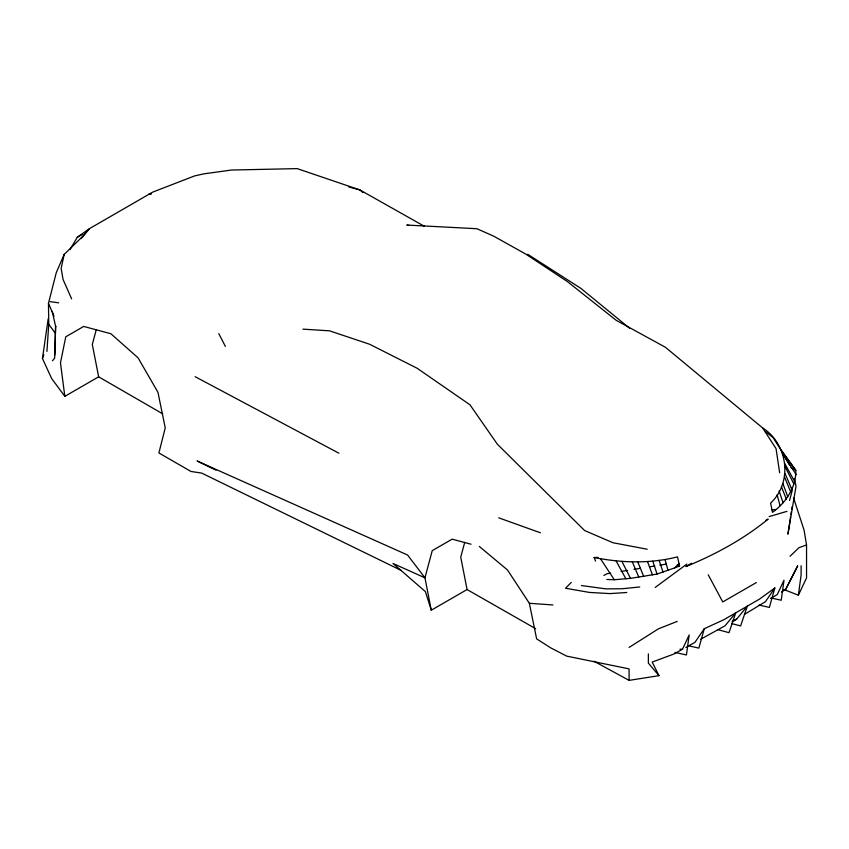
<?xml version="1.0" encoding="UTF-8"?>
<svg xmlns="http://www.w3.org/2000/svg" width="849" height="849" viewBox="0 0 849 849"><rect width="100%" height="100%" fill="white"/><g stroke="black" fill="none" stroke-linecap="round" stroke-linejoin="round"><path stroke-width="1.27" d="M789.623 465.284L780.857 449.705L795.81 470.367C796.192 487.135 785.909 502.746 772.484 512.361L770.595 503.107C792.87 482.37 788.116 444.101 762.529 427.843L665.436 347.294L616.225 320.338L567.312 281.507L525.807 254.116L493.609 236.118L476.883 228.721L406.798 225.059L409.398 225.505M54.792 355.031L55.631 326.101M55.631 325.984L54.654 358.14L52.458 360.783M46.928 351.422L48.754 324.254L48.467 303.38L56.257 272.699L64.163 254.435L82.714 236.351L89.442 228.668L152.682 192.118L194.485 175.955L203.728 173.865L231.533 170.033L297.203 168.622L359.923 189.943L424.351 226.269M162.679 413.803L98.643 376.829L64.832 396.356L51.662 378.569L42.45 358.49L48.213 318.725M783.839 589.524L798.378 595.191L801.106 574.932L801.106 565.731M790.504 517.19L787.946 534.17L796.033 486.222L794.314 478.475M790.897 514.579L791.289 511.968M791.692 509.358L792.085 506.736M64.163 254.435L61.149 268.401L63.07 279.512L71.624 298.859M96.287 329.624L92.308 344.45L98.643 376.829M464.721 542.331L460.742 557.156L467.077 589.546L535.677 628.706M789.57 500.454L792.181 490.69L792.085 488.058M759.102 605.082L769.364 607.417L774.85 587.964L759.324 599.214L723.751 619.759L704.267 628.716L698.854 648.127L688.581 645.792M42.45 358.49L43.84 354.84M785.622 589.493L797.667 565.943L785.622 589.493L781.451 592.018M593.992 661.233L629.088 680.378L658.994 675.666L652.181 662.082L673.735 654.091L682.469 649.273L689.186 634.946L686.427 654.982L674.976 652.414M798.378 595.191L806.55 577.925L806.55 544.962L804.077 530.179L793.465 497.599M70.043 249.521L77.28 237.274L89.442 228.668L81.069 238.633M704.267 628.716L694.906 642.417L685.865 647.405M774.85 587.964L765.416 601.708L744.393 614.432M732.114 621.85L736.645 619.112L747.343 606.133L740.604 625.957L731.785 623.569M571.271 582.425L565.519 588.23L589.408 592.422L610.06 593.6L626.753 592.485M606.823 579.474L614.283 579.729L630.499 578.36L657.062 574.073L674.679 567.875L678.998 563.524M790.048 556.254L798.951 547.69L806.55 544.962M655.216 587.434L686.852 564.086M629.088 647.426L658.421 628.833L677.215 621.404M770.807 598.449L777.281 594.533L783.998 580.207L781.229 600.243L771.062 597.961M431.281 610.208L424.956 577.819L393.002 563.46L425.402 591.636L431.281 610.208L467.077 589.546M603.862 575.484L606.823 573.775L610.707 573.139M691.574 563.28L685.865 566.58A339.483 196.002 0 0 0 768.165 519.068L765.883 520.384M756.363 582.552L722.754 601.952L708.236 574.805M732.422 621.553L736.645 619.112M77.28 237.274L82.586 234.271M700.701 639.223L725.035 625.819L735.733 612.84L728.994 632.664L717.649 629.587M674.679 567.875L679.561 566.007L677.502 556.859C650.27 563.885 621.542 562.94 594.109 557.528L595.563 561.104M769.152 516.574L786.949 511.363M151.154 193.827L148.734 194.432L151.196 193.837M621.054 571.462L627.517 570.411M633.98 569.361L640.454 568.31M649.506 566.835L654.685 565.996M659.853 565.158L666.327 564.107M639.753 586.946L622.306 588.76L605.857 588.866L581.501 585.555M771.974 509.846L775.71 509.538M594.109 557.528L598.036 557.39M679.943 649.167L682.469 649.273M302.944 329.147L329.55 330.834L369.655 344.269L417.092 368.233L469.953 404.782L497.429 444.292L584.632 530.551L612.967 542.744L647.225 549.229M479.314 546.438L507.479 569.966L529.351 603.289L552.901 604.944M50.24 301.639L58.698 302.838M348.812 186.96L359.923 189.943L362.841 192.521M471.025 544.22L452.135 539.157L432.237 550.64L424.956 577.819L407.594 555.034L197.053 460.954L216.081 470.208M498.703 517.826L540.431 532.801M401.481 570.57L201.669 473.084L190.961 471.46L158.901 452.952L165.237 427.875L157.946 392.291L138.058 357.822L110.879 333.731L83.701 326.441L65.776 336.788L60.47 362.831L64.832 396.356M195.143 376.691L338.878 453.207M790.875 467.512L795.81 470.367L780.698 449.524L773.046 437.564L765.766 431.886M677.375 564.744L679.561 566.007M527.664 254.244L580.79 288.31L629.608 328.255M658.994 675.666L648.36 663.122L648.36 653.921M48.754 324.254L55.387 333.317M782.417 453.642L796.256 474.676M600.455 558.695L614.283 579.729M762.529 427.843L776.039 448.601L779.658 472.776M784.667 463.352L794.558 481.362M615.992 560.743L625.872 578.753M218.787 333.604L225.367 346.403M785.272 467.056L793.879 484.036M621.893 561.38L630.499 578.36M48.467 303.38L54.028 316.136M785.134 473.678L791.555 488.801M632.325 561.9L638.745 577.023M784.614 477.159L790.546 491.667M637.779 561.932L643.712 576.439M781.462 486.848L786.439 499.371M782.81 483.421L787.745 496.707M647.5 561.539L652.446 574.826M779.117 490.966L783.075 502.831M659.089 560.266L663.048 572.12M652.796 561.136L657.062 574.073M777.111 494.861L780.072 505.696M665.054 559.555L668.014 570.39M52.277 311.424L55.641 326.621M529.351 603.289L536.632 638.873L550.598 647.798L566.601 656.097L629.088 668.885L629.088 680.378"/></g></svg>
